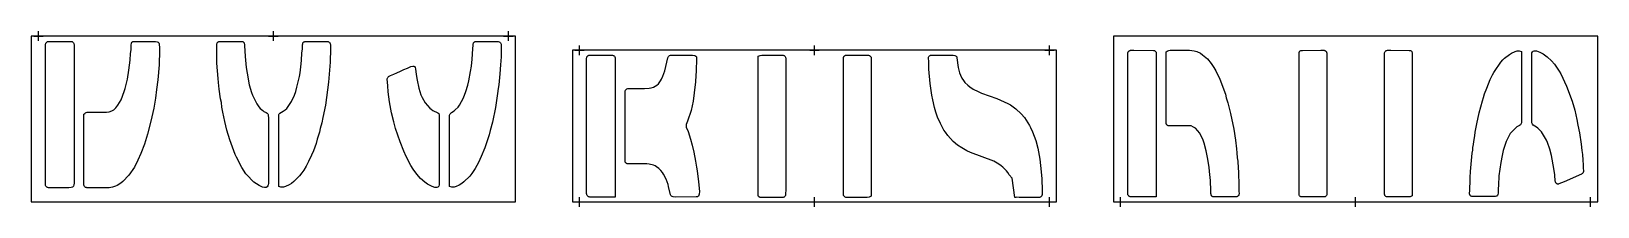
# Model space of a CAD drawing. Header units: inches. Extents: x 0 to 330, y -1 to 36.
import ezdxf

# ---------------------------------------------------------------- set-up
doc = ezdxf.new("R2010")
doc.units = ezdxf.units.IN
doc.header["$MEASUREMENT"] = 0
doc.layers.add('CUT', color=1, linetype='Continuous')
doc.layers.add('REG', color=5, linetype='Continuous')

msp = doc.modelspace()

# ---------------------------------------------------------------- linework, layer by layer
at = {"layer": 'CUT'}
for points in [[(3.11, 3.26), (3.05, 3.36), (3.01, 3.47), (3, 3.59), (3, 33.23), (3.01, 33.32), (3.03, 33.42), (3.07, 33.52), (3.12, 33.59), (3.19, 33.67), (3.27, 33.74), (3.35, 33.78), (3.44, 33.82), (3.54, 33.84), (3.67, 33.84), (3.82, 33.86), (8.39, 33.85), (8.48, 33.84), (8.58, 33.82), (8.68, 33.78), (8.77, 33.72), (8.84, 33.65), (8.92, 33.55), (8.96, 33.45), (8.99, 33.35), (9.01, 33.25), (9.01, 3.97), (8.97, 3.6), (8.86, 3.31), (8.69, 3.12), (8.4, 3.02), (7.88, 3), (3.59, 3.01), (3.49, 3.02), (3.38, 3.05), (3.27, 3.11), (3.18, 3.18)], [(11.38, 3.11), (11.33, 3.15), (11.29, 3.19), (11.24, 3.23), (11.2, 3.28), (11.15, 3.37), (11.13, 3.43), (11.11, 3.49), (11.1, 3.55), (11.09, 3.61), (11.09, 18.54), (11.28, 18.69), (11.41, 18.8), (11.56, 18.87), (11.79, 18.92), (15.82, 18.93), (16.38, 18.99), (16.99, 19.22), (17.39, 19.46), (17.81, 19.85), (18.26, 20.41), (18.93, 21.57), (19.6, 23.32), (19.79, 23.92), (20.25, 25.9), (20.57, 27.8), (20.84, 29.91), (20.92, 31.29), (21.01, 32.08), (21.03, 33.17), (21.09, 33.4), (21.1, 33.46), (21.11, 33.52), (21.13, 33.58), (21.16, 33.64), (21.19, 33.69), (21.23, 33.73), (21.28, 33.76), (21.32, 33.8), (21.37, 33.82), (21.43, 33.84), (21.48, 33.85), (21.54, 33.85), (22.02, 33.86), (22.09, 33.86), (26.17, 33.86), (26.53, 33.8), (26.75, 33.68), (26.85, 33.54), (26.91, 33.33), (27.02, 32.41), (27.02, 30.88), (26.94, 30), (26.93, 28.95), (26.66, 25.79), (26.41, 23.69), (26.16, 21.87), (25.8, 19.81), (25.21, 17.01), (24.49, 14.29), (23.86, 12.22), (23.09, 10.22), (22.48, 8.84), (21.71, 7.35), (20.55, 5.64), (19.3, 4.31), (18.84, 3.97), (18.07, 3.48), (17.72, 3.33), (17.08, 3.13), (16.76, 3.05), (16.43, 3.01), (12.01, 3), (11.84, 3.01), (11.72, 3.01), (11.61, 3.02), (11.55, 3.04), (11.49, 3.06), (11.44, 3.08)], [(39.36, 33.75), (39.46, 33.8), (39.55, 33.83), (39.66, 33.85), (39.9, 33.85), (43.93, 33.86), (43.99, 33.85), (44.39, 33.85), (44.47, 33.84), (44.55, 33.82), (44.62, 33.78), (44.69, 33.74), (44.75, 33.68), (44.8, 33.62), (44.83, 33.57), (44.86, 33.49), (44.89, 33.4), (44.9, 33.29), (44.95, 33.01), (45.04, 30.71), (45.28, 28.38), (45.46, 27.17), (45.94, 24.74), (46.42, 23.08), (46.63, 22.55), (47.3, 21.11), (47.54, 20.69), (47.94, 20.1), (48.26, 19.74), (48.79, 19.26), (49.03, 19.1), (49.53, 18.85), (49.72, 18.72), (49.83, 18.59), (49.9, 18.44), (49.95, 18.21), (49.96, 17.78), (49.96, 3.91), (49.92, 3.58), (49.85, 3.37), (49.7, 3.17), (49.51, 3.06), (49.16, 3.04), (48.75, 3.14), (48.05, 3.45), (47.47, 3.79), (46.93, 4.18), (46.6, 4.46), (45.61, 5.5), (45.23, 5.94), (44.34, 7.25), (43.21, 9.42), (42.95, 10.04), (41.83, 13.1), (41.22, 15.14), (40.79, 17), (40.37, 18.94), (40.17, 20.01), (40.05, 20.96), (39.9, 21.75), (39.6, 23.81), (39.48, 25.19), (39.36, 26.03), (39.12, 29.27), (39.12, 32.78), (39.11, 33.27), (39.12, 33.37), (39.15, 33.48), (39.2, 33.58), (39.27, 33.67)], [(57.31, 33.64), (57.35, 33.69), (57.39, 33.73), (57.44, 33.76), (57.54, 33.81), (57.6, 33.83), (57.65, 33.84), (57.72, 33.85), (57.97, 33.85), (58.02, 33.85), (61.95, 33.86), (62.39, 33.85), (62.49, 33.84), (62.57, 33.82), (62.65, 33.78), (62.74, 33.73), (62.81, 33.68), (62.88, 33.6), (62.93, 33.53), (62.97, 33.44), (63.01, 33.33), (63.03, 33.22), (63.02, 32.58), (63.04, 32.39), (62.98, 29.51), (62.64, 25.27), (62.22, 22.05), (61.97, 20.44), (61.46, 17.82), (61.22, 16.66), (60.9, 15.51), (60.72, 14.72), (60.25, 13.26), (60, 12.34), (59.44, 10.81), (59.04, 9.84), (58.43, 8.54), (57.91, 7.54), (57.4, 6.73), (57, 6.13), (56.5, 5.49), (56.04, 4.99), (55.32, 4.29), (54.82, 3.92), (54.33, 3.62), (53.55, 3.25), (53.15, 3.12), (52.87, 3.09), (52.59, 3.11), (52.13, 3.24), (52.13, 18.44), (52.26, 18.6), (52.41, 18.75), (53.11, 19.13), (53.5, 19.41), (53.84, 19.74), (54.14, 20.11), (54.58, 20.74), (54.81, 21.16), (55.45, 22.56), (55.72, 23.28), (55.99, 24.2), (56.5, 26.48), (56.64, 27.21), (56.77, 28.5), (56.97, 29.82), (57.04, 31.45), (57.12, 32.24), (57.15, 33.14), (57.19, 33.34), (57.2, 33.41), (57.22, 33.48), (57.24, 33.54), (57.27, 33.59)], [(93.38, 33.77), (93.46, 33.81), (93.54, 33.84), (93.63, 33.85), (98.06, 33.86), (98.39, 33.84), (98.61, 33.8), (98.76, 33.72), (98.88, 33.6), (98.95, 33.45), (98.99, 33.27), (99, 30.59), (98.93, 29.8), (98.9, 28.9), (98.74, 27), (98.64, 26.26), (98.52, 24.73), (98.39, 23.9), (98.28, 22.85), (97.81, 19.96), (97.17, 16.81), (96.69, 15.05), (96.49, 14.17), (95.59, 11.41), (94.83, 9.56), (94.24, 8.33), (93.54, 7.04), (92.86, 6), (92.45, 5.47), (91.19, 4.22), (90.73, 3.88), (90.16, 3.52), (89.55, 3.25), (89.1, 3.12), (88.64, 3.11), (88.16, 3.25), (88.16, 18.32), (88.27, 18.57), (88.4, 18.75), (88.57, 18.89), (89.09, 19.19), (89.35, 19.4), (89.94, 20.02), (90.27, 20.43), (91.11, 21.94), (91.6, 23.33), (91.99, 24.61), (92.22, 25.57), (92.58, 27.52), (92.75, 28.68), (92.9, 30.13), (93.07, 32.27), (93.09, 33.08), (93.15, 33.38), (93.17, 33.49), (93.2, 33.57), (93.25, 33.65), (93.3, 33.71)], [(117.3, 30.86), (117.41, 30.92), (117.52, 30.95), (117.64, 30.97), (118.15, 30.97), (118.22, 30.97), (122.35, 30.96), (122.49, 30.95), (122.6, 30.93), (122.68, 30.9), (122.77, 30.85), (122.85, 30.8), (122.91, 30.73), (122.97, 30.64), (123.01, 30.56), (123.04, 30.46), (123.05, 30.34), (123.05, 1.03), (117.75, 1.03), (117.68, 1.03), (117.56, 1.05), (117.46, 1.09), (117.37, 1.14), (117.27, 1.21), (117.2, 1.29), (117.13, 1.39), (117.09, 1.48), (117.06, 1.6), (117.05, 1.67), (117.04, 1.73), (117.04, 1.73), (117.04, 30.36), (117.05, 30.46), (117.09, 30.58), (117.14, 30.68), (117.21, 30.78)], [(125.34, 23.74), (125.52, 23.87), (125.73, 23.93), (126.2, 23.95), (129.22, 23.9), (130.25, 23.98), (130.66, 24.07), (131.16, 24.23), (131.5, 24.4), (131.81, 24.62), (132.16, 24.95), (132.63, 25.55), (132.85, 25.92), (133.13, 26.53), (133.53, 27.68), (134.15, 30.39), (134.28, 30.67), (134.51, 30.87), (134.72, 30.94), (135.05, 30.97), (139.37, 30.97), (139.83, 30.91), (140.07, 30.76), (140.17, 30.58), (140.21, 30.27), (140.15, 27.59), (140.05, 26.66), (139.98, 25.32), (139.72, 23.04), (139.46, 21.25), (139.04, 19.3), (138.32, 17.04), (138.04, 16.33), (137.99, 16.02), (138.04, 15.76), (138.41, 14.83), (138.93, 13.24), (139.26, 11.99), (139.61, 10.48), (139.99, 8.61), (140.18, 7.33), (140.34, 6.55), (140.62, 4.26), (140.8, 2.18), (140.79, 1.66), (140.71, 1.41), (140.59, 1.23), (140.41, 1.11), (140.15, 1.05), (135.83, 1.03), (135.26, 1.05), (135.05, 1.12), (134.9, 1.21), (134.78, 1.33), (134.69, 1.49), (134.32, 3.23), (134.19, 3.69), (133.78, 4.82), (133.26, 5.83), (133.03, 6.2), (132.7, 6.61), (132.22, 7.07), (131.79, 7.44), (131.5, 7.62), (131.11, 7.79), (130.24, 8), (129.73, 8.03), (125.89, 8.04), (125.8, 8.06), (125.65, 8.06), (125.57, 8.07), (125.49, 8.1), (125.42, 8.13), (125.36, 8.17), (125.3, 8.22), (125.24, 8.29), (125.2, 8.35), (125.17, 8.42), (125.14, 8.51), (125.13, 8.62), (125.13, 23.35), (125.22, 23.56)], [(153.16, 30.73), (153.58, 30.89), (153.99, 30.96), (158.37, 30.97), (158.48, 30.96), (158.58, 30.93), (158.68, 30.89), (158.77, 30.82), (158.84, 30.75), (158.91, 30.66), (158.95, 30.57), (158.98, 30.46), (159, 30.36), (159, 2.25), (158.98, 2.03), (158.97, 1.55), (158.96, 1.46), (158.94, 1.35), (158.89, 1.26), (158.83, 1.17), (158.77, 1.11), (158.69, 1.04), (158.59, 0.99), (158.49, 0.96), (158.39, 0.95), (157.8, 0.95), (157.73, 0.95), (153.69, 0.96), (153.62, 0.97), (153.55, 0.99), (153.49, 1.01), (153.43, 1.04), (153.37, 1.08), (153.32, 1.13), (153.28, 1.18), (153.24, 1.23), (153.2, 1.31), (153.18, 1.37), (153.16, 1.44), (153.16, 1.52)], [(171.27, 30.68), (171.31, 30.73), (171.35, 30.77), (171.39, 30.82), (171.44, 30.85), (171.5, 30.89), (171.55, 30.91), (171.61, 30.94), (171.67, 30.95), (171.73, 30.96), (171.79, 30.97), (172.36, 30.97), (172.43, 30.97), (176.32, 30.95), (176.45, 30.95), (176.56, 30.93), (176.66, 30.89), (176.75, 30.84), (176.82, 30.78), (176.89, 30.7), (176.94, 30.63), (176.98, 30.53), (177, 30.44), (177.01, 30.33), (177.01, 1.21), (176.59, 1.03), (176.18, 0.95), (172.53, 0.96), (171.8, 0.95), (171.74, 0.96), (171.65, 0.97), (171.55, 1.01), (171.47, 1.05), (171.38, 1.12), (171.31, 1.19), (171.25, 1.28), (171.21, 1.37), (171.18, 1.47), (171.17, 1.58), (171.18, 30.34), (171.19, 30.45), (171.2, 30.51), (171.22, 30.57), (171.24, 30.62)], [(189.31, 30.83), (189.41, 30.9), (189.52, 30.94), (189.64, 30.96), (194.3, 30.97), (194.67, 30.92), (194.92, 30.76), (195.04, 30.59), (195.09, 30.37), (195.34, 28.36), (195.65, 27.25), (195.82, 26.75), (196.13, 26.11), (196.45, 25.63), (196.78, 25.22), (197.39, 24.61), (197.8, 24.28), (198.52, 23.8), (199.54, 23.28), (200.29, 22.96), (203.51, 21.84), (205.78, 20.79), (206.36, 20.46), (207.5, 19.66), (208.65, 18.58), (209.3, 17.81), (210.37, 16.16), (210.62, 15.69), (211.04, 14.78), (211.7, 12.93), (212.11, 11.38), (212.28, 10.6), (212.54, 9.02), (212.72, 7.7), (212.96, 4.98), (213.03, 2.37), (213.05, 1.6), (213.05, 1.53), (213.03, 1.47), (213.01, 1.4), (212.98, 1.33), (212.95, 1.27), (212.9, 1.2), (212.85, 1.15), (212.8, 1.11), (212.71, 1.04), (212.6, 0.99), (212.5, 0.97), (212.39, 0.95), (212.11, 0.95), (212.05, 0.95), (208.21, 0.95), (207.72, 0.98), (207.51, 0.96), (207.26, 0.96), (206.7, 5.01), (206.11, 5.75), (205.84, 6.2), (205.5, 6.6), (204.77, 7.36), (204.44, 7.63), (203.92, 7.99), (202.83, 8.58), (197.94, 10.44), (197.2, 10.79), (196.09, 11.4), (195.22, 11.99), (194.31, 12.77), (193.17, 14.01), (192.64, 14.69), (192.35, 15.13), (191.6, 16.52), (191.01, 17.87), (190.64, 18.91), (190.35, 19.91), (189.98, 21.53), (189.77, 22.55), (189.43, 24.99), (189.18, 27.99), (189.13, 29.66), (189.08, 30.32), (189.08, 30.43), (189.11, 30.54), (189.16, 30.65), (189.23, 30.75)], [(231.19, 31.68), (231.23, 31.73), (231.28, 31.78), (231.32, 31.83), (231.38, 31.87), (231.43, 31.91), (231.49, 31.94), (231.56, 31.96), (231.62, 31.98), (231.69, 31.99), (231.76, 32), (232.35, 32), (236.53, 31.98), (236.62, 31.97), (236.72, 31.93), (236.81, 31.88), (236.89, 31.82), (236.95, 31.76), (237.01, 31.67), (237.05, 31.57), (237.08, 31.49), (237.09, 31.37), (237.09, 1.06), (231.91, 1.06), (231.72, 1.06), (231.62, 1.08), (231.5, 1.12), (231.4, 1.18), (231.32, 1.24), (231.23, 1.33), (231.18, 1.42), (231.13, 1.51), (231.1, 1.63), (231.09, 1.69), (231.08, 1.76), (231.09, 31.31), (231.1, 31.43), (231.11, 31.49), (231.13, 31.56), (231.16, 31.62)], [(239.54, 16.12), (239.47, 16.15), (239.39, 16.21), (239.34, 16.26), (239.28, 16.32), (239.24, 16.4), (239.2, 16.48), (239.18, 16.57), (239.17, 16.67), (239.17, 31.68), (239.42, 31.81), (239.56, 31.91), (239.73, 31.96), (240.01, 32), (244.09, 32), (245.06, 31.9), (245.65, 31.73), (246.43, 31.37), (246.85, 31.06), (247.87, 30.19), (248.69, 29.19), (249.22, 28.39), (249.65, 27.64), (250.52, 25.87), (251.66, 22.76), (251.86, 21.98), (252.21, 20.89), (252.77, 18.67), (253.42, 15.34), (253.79, 13.05), (253.98, 11.19), (254.11, 10.36), (254.18, 9.31), (254.28, 8.57), (254.34, 7.14), (254.43, 6.35), (254.44, 5.25), (254.51, 4.56), (254.52, 4.04), (254.52, 2.31), (254.54, 1.68), (254.52, 1.6), (254.5, 1.52), (254.47, 1.44), (254.44, 1.38), (254.4, 1.32), (254.34, 1.26), (254.3, 1.21), (254.23, 1.17), (254.16, 1.13), (254.07, 1.09), (253.99, 1.07), (253.89, 1.07), (249.77, 1.06), (249.7, 1.06), (249.2, 1.06), (249.14, 1.07), (249.07, 1.08), (249.01, 1.11), (248.94, 1.14), (248.89, 1.17), (248.83, 1.22), (248.79, 1.27), (248.75, 1.32), (248.71, 1.38), (248.69, 1.46), (248.67, 1.52), (248.66, 1.59), (248.62, 1.77), (248.59, 3.11), (248.53, 3.75), (248.5, 4.51), (248.33, 6.41), (248.23, 7.33), (247.92, 9.41), (247.64, 10.8), (247.22, 12.37), (246.89, 13.27), (246.22, 14.56), (245.89, 15.01), (245.34, 15.55), (244.94, 15.8), (244.47, 16.07), (239.77, 16.07), (239.7, 16.07), (239.63, 16.09)], [(272.77, 31.87), (272.84, 31.81), (272.9, 31.74), (272.95, 31.66), (272.99, 31.55), (273.01, 31.44), (273.01, 30.93), (273.04, 30.69), (273.04, 1.67), (273.03, 1.58), (273.01, 1.48), (272.97, 1.38), (272.91, 1.29), (272.85, 1.23), (272.77, 1.16), (272.68, 1.11), (272.59, 1.08), (272.49, 1.06), (272.32, 1.06), (267.74, 1.06), (267.66, 1.06), (267.57, 1.08), (267.47, 1.13), (267.4, 1.18), (267.33, 1.24), (267.28, 1.32), (267.24, 1.4), (267.21, 1.49), (267.2, 1.58), (267.2, 31.42), (267.21, 31.5), (267.22, 31.58), (267.26, 31.67), (267.31, 31.75), (267.37, 31.82), (267.45, 31.89), (267.53, 31.93), (267.61, 31.96), (267.71, 31.98), (267.88, 31.98), (271.76, 32), (271.84, 32), (272.4, 32), (272.47, 31.99), (272.56, 31.98), (272.64, 31.95), (272.71, 31.91)], [(285.58, 31.95), (285.7, 31.98), (285.82, 32), (286.41, 32), (286.5, 32), (290.38, 31.98), (290.5, 31.98), (290.6, 31.96), (290.7, 31.92), (290.79, 31.87), (290.86, 31.81), (290.93, 31.73), (290.98, 31.65), (291.02, 31.56), (291.05, 31.47), (291.05, 31.36), (291.05, 1.26), (290.63, 1.11), (290.27, 1.06), (285.78, 1.06), (285.68, 1.08), (285.59, 1.11), (285.5, 1.16), (285.42, 1.22), (285.34, 1.3), (285.29, 1.37), (285.25, 1.47), (285.22, 1.57), (285.22, 1.67), (285.22, 31.38), (285.23, 31.49), (285.26, 31.6), (285.31, 31.71), (285.39, 31.81), (285.48, 31.89)], [(303.68, 10.3), (303.79, 10.91), (303.84, 11.52), (303.95, 12.13), (304.02, 12.75), (304.23, 13.95), (304.32, 14.7), (304.67, 16.51), (305.16, 18.8), (305.84, 21.31), (306.08, 22.03), (306.29, 22.81), (306.75, 24.01), (307.49, 25.8), (307.99, 26.83), (308.25, 27.29), (308.66, 27.94), (309.4, 29.06), (309.75, 29.52), (310.16, 29.98), (310.51, 30.31), (311.53, 31.1), (311.93, 31.36), (312.76, 31.74), (313.17, 31.87), (313.58, 31.88), (314.08, 31.74), (314.08, 16.68), (313.96, 16.43), (313.83, 16.25), (313.65, 16.12), (313.11, 15.83), (312.81, 15.6), (312.14, 14.91), (311.7, 14.41), (311.45, 14), (310.87, 12.78), (310.54, 11.93), (310.23, 10.84), (309.98, 9.83), (309.7, 8.35), (309.32, 5.48), (309.25, 3.57), (309.16, 2.78), (309.14, 1.83), (309.09, 1.56), (308.99, 1.37), (308.87, 1.25), (308.71, 1.19), (308.49, 1.15), (304.13, 1.14), (304.09, 1.14), (303.72, 1.14), (303.65, 1.15), (303.57, 1.17), (303.49, 1.2), (303.42, 1.23), (303.35, 1.28), (303.28, 1.35), (303.23, 1.4), (303.19, 1.47), (303.16, 1.54), (303.13, 1.64), (303.12, 1.74), (303.15, 2.47), (303.15, 3.02), (303.23, 4.09), (303.24, 5.19), (303.33, 6.4)], [(319.33, 13.02), (318.72, 14.11), (318.28, 14.79), (317.9, 15.22), (317.54, 15.54), (317.2, 15.8), (316.52, 16.22), (316.36, 16.42), (316.27, 16.68), (316.24, 17.29), (316.25, 31.12), (316.28, 31.44), (316.36, 31.64), (316.5, 31.79), (316.73, 31.89), (316.96, 31.9), (317.23, 31.87), (317.93, 31.61), (318.67, 31.23), (319.49, 30.64), (320.36, 29.75), (321.01, 29.04), (321.98, 27.61), (322.36, 27), (323.59, 24.45), (324.72, 21.29), (325.29, 19.34), (325.76, 17.4), (325.97, 16.22), (326.33, 14.55), (326.68, 12.21), (326.81, 10.87), (326.93, 10.04), (326.99, 8.8), (327.08, 7.82), (327.09, 7.14), (327.13, 6.55), (327.12, 6.46), (327.11, 6.38), (327.08, 6.29), (327.05, 6.21), (326.99, 6.11), (326.92, 6.03), (326.82, 5.95), (326.72, 5.89), (323.09, 4.28), (322.51, 4.05), (321.93, 3.79), (321.87, 3.78), (321.82, 3.77), (321.76, 3.77), (321.71, 3.77), (321.64, 3.78), (321.6, 3.8), (321.54, 3.82), (321.5, 3.85), (321.42, 3.91), (321.35, 3.99), (321.32, 4.04), (321.29, 4.1), (321.27, 4.16), (321.24, 4.22), (321.17, 4.4), (321.09, 5.74), (320.92, 7.09), (320.4, 9.81), (320.05, 11.14), (319.55, 12.55)], [(75.2, 26.35), (75.29, 26.45), (75.39, 26.52), (75.45, 26.56), (75.55, 26.61), (75.72, 26.71), (76.43, 26.98), (77.03, 27.27), (77.79, 27.57), (78.48, 27.91), (79.28, 28.22), (80.02, 28.56), (80.42, 28.65), (80.59, 28.63), (80.74, 28.56), (80.9, 28.37), (81, 28.08), (81.13, 26.89), (81.31, 25.68), (81.65, 24.01), (82.12, 22.59), (82.36, 22.02), (82.98, 20.9), (83.98, 19.8), (84.26, 19.54), (84.62, 19.31), (85.69, 18.83), (85.87, 18.65), (85.96, 18.4), (85.99, 17.79), (85.99, 3.91), (85.96, 3.58), (85.87, 3.33), (85.7, 3.14), (85.46, 3.04), (85.24, 3.03), (85.01, 3.06), (84.47, 3.24), (83.49, 3.75), (82.96, 4.15), (82.03, 4.98), (81.27, 5.85), (80.48, 6.94), (80.02, 7.72), (79.01, 9.58), (78.48, 10.74), (77.72, 12.65), (76.76, 15.52), (76.39, 16.9), (75.94, 18.82), (75.5, 21.14), (75.23, 23.2), (75.16, 24.49), (75.07, 25.28), (75.07, 25.31), (75.03, 25.81), (75.03, 25.89), (75.03, 25.97), (75.07, 26.1), (75.12, 26.23)]]:
    msp.add_lwpolyline(points, close=True, dxfattribs=at)
at = {"layer": 'REG'}
for points in [[(0, 0), (102.04, 0), (102.04, 35), (0, 35)], [(228.08, 0), (330.13, 0), (330.13, 35), (228.08, 35)], [(114.04, 0), (216.08, 0), (216.08, 32), (114.04, 32)]]:
    msp.add_lwpolyline(points, close=True, dxfattribs=at)
for points in [[(0.5, 35), (2.5, 35)], [(1.5, 34), (1.5, 36)], [(50.02, 35), (52.02, 35)], [(51.02, 34), (51.02, 36)], [(99.54, 35), (101.54, 35)], [(100.54, 34), (100.54, 36)], [(114.54, 32), (116.54, 32)], [(115.54, 31), (115.54, 33)], [(164.06, 32), (166.06, 32)], [(165.06, 31), (165.06, 33)], [(213.58, 32), (215.58, 32)], [(214.58, 31), (214.58, 33)], [(114.54, 0), (116.54, 0)], [(115.54, -1), (115.54, 1)], [(164.06, 0), (166.06, 0)], [(165.06, -1), (165.06, 1)], [(213.58, 0), (215.58, 0)], [(214.58, -1), (214.58, 1)], [(228.58, 0), (230.58, 0)], [(229.58, -1), (229.58, 1)], [(278.11, 0), (280.11, 0)], [(279.11, -1), (279.11, 1)], [(327.63, 0), (329.63, 0)], [(328.63, -1), (328.63, 1)]]:
    msp.add_lwpolyline(points, dxfattribs=at)

doc.saveas('drawing.dxf')
